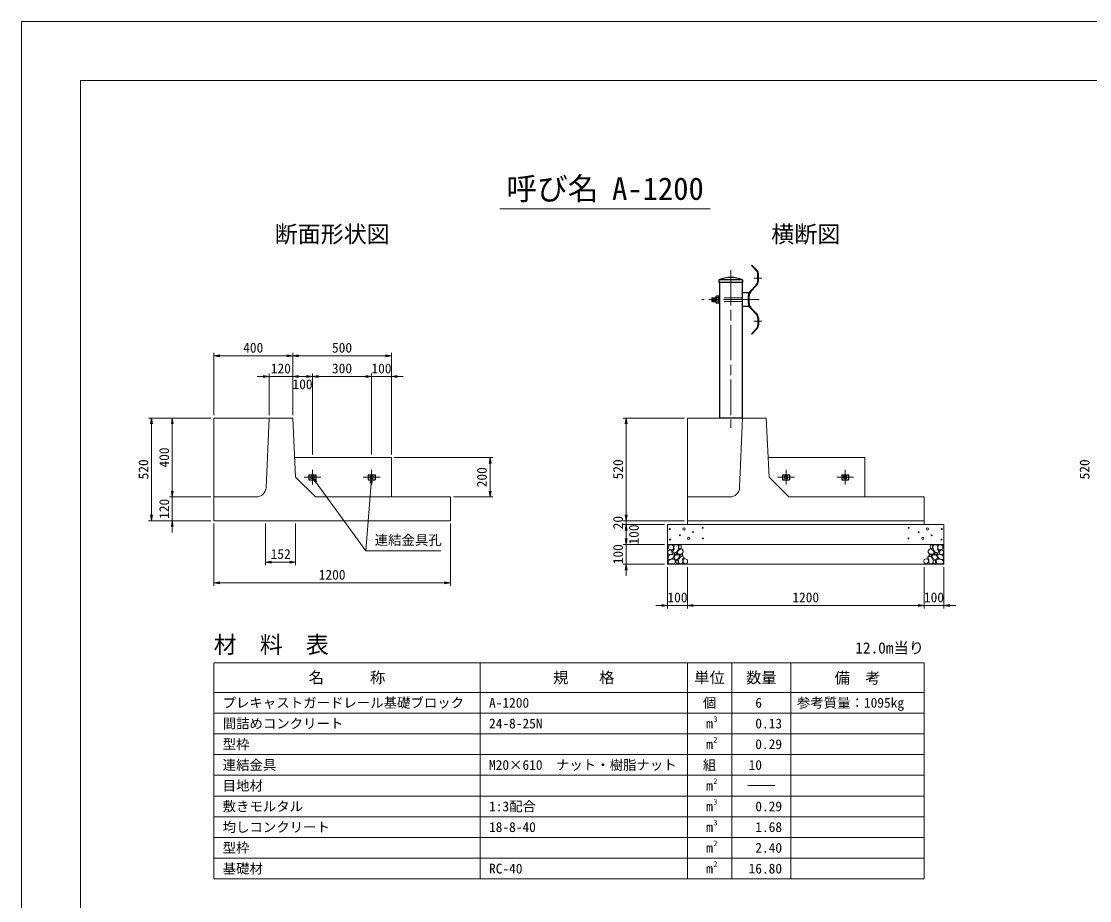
# Model space of a CAD drawing. Units: millimetres at full size, sheet at 1:15. Extents: x 0 to 12615, y 0 to 8910.
# Drawn here: x 0 to 5414, y 4455 to 8910 of the extents above; entities that cross this region are included whole.
import ezdxf
from ezdxf.enums import TextEntityAlignment as Align

# ---------------------------------------------------------------- set-up
doc = ezdxf.new("R2010")
doc.units = ezdxf.units.MM
doc.header["$LTSCALE"] = 15
doc.linetypes.add('CHAIN', pattern=[18.5, 12, -1.5, 3.5, -1.5])
doc.linetypes.add('DASHED_SPACED', pattern=[12, 6, -6])
for name, color, linetype, lineweight in [('D-BMK', 2, 'CHAIN', 13), ('D-DCR-HCHn', 4, 'Continuous', 9), ('D-MTR-FRAM', 7, 'Continuous', 13), ('D-MTR-LINE', 7, 'Continuous', 13), ('D-STR-DIM', 7, 'Continuous', 13), ('D-STR-STRn', 1, 'Continuous', 25), ('D-STR-TXT', 7, 'Continuous', 13), ('D-TTL', 2, 'Continuous', 13), ('D-TTL-TXT', 7, 'Continuous', 13)]:
    doc.layers.add(name, color=color, linetype=linetype, lineweight=lineweight)
doc.layers.add('D-MTR', color=7, linetype='Continuous')
doc.layers.add('D-MTR-TXT', color=7, linetype='Continuous')
doc.styles.add('ＭＳ ゴシック', font='')
doc.styles.get('ＭＳ ゴシック').set_extended_font_data('MS Gothic')

# ---------------------------------------------------------------- blocks, each defined once
blk = doc.blocks.new('open_arrow')
at = {"color": 0, "linetype": 'Continuous', "lineweight": -2}
blk.add_lwpolyline([(7.5, 1.25), (0, 0), (7.5, -1.25)], dxfattribs=at)

msp = doc.modelspace()

# ---------------------------------------------------------------- linework, layer by layer
at = {"layer": 'D-BMK'}
for p, q in [((3595, 7650.17), (3595, 6850.17)), ((3751.89, 7609.67), (3711.95, 7609.67)), ((3738.35, 7500.17), (3448.65, 7500.17)), ((3751.89, 7390.67), (3711.95, 7390.67)), ((1475, 6562.67), (1475, 6637.67)), ((1775, 6562.67), (1775, 6637.67)), ((3875, 6562.67), (3875, 6637.67)), ((4175, 6562.67), (4175, 6637.67)), ((1432.5, 6600.17), (1517.5, 6600.17)), ((1732.5, 6600.17), (1817.5, 6600.17)), ((3832.5, 6600.17), (3917.5, 6600.17)), ((4132.5, 6600.17), (4217.5, 6600.17))]:
    msp.add_line(p, q, dxfattribs=at)
at = {"layer": 'D-DCR-HCHn'}
for points in [[(3278.64, 6227.08), (3275.17, 6216.68), (3279.8, 6209.74), (3291.35, 6208.59), (3299.24, 6211.97), (3295.98, 6220.14), (3298.29, 6224.77), (3293.66, 6229.39), (3286.73, 6231.7)], [(3300.6, 6255.97), (3290.2, 6258.28), (3280.95, 6253.66), (3279.8, 6243.26), (3282.11, 6235.17), (3293.66, 6231.7), (3301.75, 6231.7), (3305.22, 6237.48), (3305.22, 6250.19)], [(3309.84, 6257.13), (3306.38, 6246.72), (3307.53, 6235.17), (3299.44, 6222.45), (3309.84, 6216.68), (3321.4, 6222.45), (3328.34, 6231.7), (3330.65, 6246.72), (3328.34, 6254.81), (3321.4, 6258.28)], [(3329.49, 6229.39), (3323.71, 6215.52), (3328.34, 6209.74), (3342.21, 6209.74), (3347.98, 6212.05), (3353.76, 6220.14), (3353.76, 6227.08), (3347.98, 6236.32), (3341.05, 6237.48)], [(3331.8, 6254.81), (3331.8, 6240.95), (3337.58, 6237.48), (3343.36, 6240.95), (3344.52, 6249.04), (3343.36, 6255.97), (3335.27, 6258.28)], [(4620.51, 6229.39), (4626.29, 6215.52), (4621.66, 6209.74), (4607.79, 6209.74), (4602.02, 6212.05), (4596.24, 6220.14), (4596.24, 6227.08), (4602.02, 6236.32), (4608.95, 6237.48)], [(4618.2, 6254.81), (4618.2, 6240.95), (4612.42, 6237.48), (4606.64, 6240.95), (4605.48, 6249.04), (4606.64, 6255.97), (4614.73, 6258.28)], [(4640.16, 6257.13), (4643.62, 6246.72), (4642.47, 6235.17), (4650.56, 6222.45), (4640.16, 6216.68), (4628.6, 6222.45), (4621.66, 6231.7), (4619.35, 6246.72), (4621.66, 6254.81), (4628.6, 6258.28)], [(4649.4, 6255.97), (4659.8, 6258.28), (4669.05, 6253.66), (4670.2, 6243.26), (4667.89, 6235.17), (4656.34, 6231.7), (4648.25, 6231.7), (4644.78, 6237.48), (4644.78, 6250.19)], [(4671.36, 6227.08), (4674.83, 6216.68), (4670.2, 6209.74), (4658.65, 6208.59), (4650.76, 6211.97), (4654.02, 6220.14), (4651.71, 6224.77), (4656.34, 6229.39), (4663.27, 6231.7)], [(3300.58, 6188.68), (3309.14, 6201.52), (3308.07, 6204.73), (3296.3, 6207.94), (3285.6, 6206.87), (3278.11, 6200.45), (3277.03, 6192.96), (3278.11, 6185.47), (3286.67, 6183.33)], [(3304.86, 6161.92), (3312.35, 6165.13), (3314.49, 6175.84), (3310.21, 6183.33), (3302.72, 6185.47), (3293.09, 6184.4), (3282.39, 6180.12), (3277.03, 6173.7), (3277.03, 6166.2), (3280.25, 6161.92), (3293.09, 6162.99)], [(3312.16, 6216.68), (3306.38, 6212.05), (3308.69, 6208.59), (3316.78, 6208.59), (3320.25, 6209.74), (3322.56, 6214.36), (3319.09, 6217.83)], [(3330.54, 6188.68), (3335.89, 6201.52), (3331.61, 6206.87), (3318.77, 6206.87), (3313.42, 6204.73), (3308.07, 6197.24), (3308.07, 6190.82), (3313.42, 6182.26), (3319.84, 6181.19)], [(3328.4, 6165.13), (3328.4, 6177.98), (3323.05, 6181.19), (3317.7, 6177.98), (3316.63, 6170.49), (3317.7, 6164.06), (3325.19, 6161.92)], [(3348.73, 6162.99), (3351.94, 6172.63), (3350.87, 6183.33), (3358.36, 6195.1), (3348.73, 6200.45), (3338.03, 6195.1), (3331.61, 6186.54), (3329.47, 6172.63), (3331.61, 6165.13), (3338.03, 6161.92)], [(3346.59, 6200.45), (3351.94, 6204.73), (3349.8, 6207.94), (3342.31, 6207.94), (3339.1, 6206.87), (3336.96, 6202.59), (3340.17, 6199.38)], [(3357.29, 6164.06), (3366.92, 6161.92), (3375.49, 6166.2), (3376.56, 6175.84), (3374.42, 6183.33), (3363.71, 6186.54), (3356.22, 6186.54), (3353.01, 6181.19), (3353.01, 6169.42)], [(4592.71, 6164.06), (4583.08, 6161.92), (4574.51, 6166.2), (4573.44, 6175.84), (4575.58, 6183.33), (4586.29, 6186.54), (4593.78, 6186.54), (4596.99, 6181.19), (4596.99, 6169.42)], [(4601.27, 6162.99), (4598.06, 6172.63), (4599.13, 6183.33), (4591.64, 6195.1), (4601.27, 6200.45), (4611.97, 6195.1), (4618.39, 6186.54), (4620.53, 6172.63), (4618.39, 6165.13), (4611.97, 6161.92)], [(4603.41, 6200.45), (4598.06, 6204.73), (4600.2, 6207.94), (4607.69, 6207.94), (4610.9, 6206.87), (4613.04, 6202.59), (4609.83, 6199.38)], [(4619.46, 6188.68), (4614.11, 6201.52), (4618.39, 6206.87), (4631.23, 6206.87), (4636.58, 6204.73), (4641.93, 6197.24), (4641.93, 6190.82), (4636.58, 6182.26), (4630.16, 6181.19)], [(4621.6, 6165.13), (4621.6, 6177.98), (4626.95, 6181.19), (4632.3, 6177.98), (4633.37, 6170.49), (4632.3, 6164.06), (4624.81, 6161.92)], [(4637.84, 6216.68), (4643.62, 6212.05), (4641.31, 6208.59), (4633.22, 6208.59), (4629.75, 6209.74), (4627.44, 6214.36), (4630.91, 6217.83)], [(4645.14, 6161.92), (4637.65, 6165.13), (4635.51, 6175.84), (4639.79, 6183.33), (4647.28, 6185.47), (4656.91, 6184.4), (4667.61, 6180.12), (4672.97, 6173.7), (4672.97, 6166.2), (4669.75, 6161.92), (4656.91, 6162.99)], [(4649.42, 6188.68), (4640.86, 6201.52), (4641.93, 6204.73), (4653.7, 6207.94), (4664.4, 6206.87), (4671.89, 6200.45), (4672.97, 6192.96), (4671.89, 6185.47), (4663.33, 6183.33)]]:
    msp.add_lwpolyline(points, close=True, dxfattribs=at)
for centre, radius in [((3285.73, 6337.6), 2.25), ((3358.34, 6337.6), 5.62), ((3453.13, 6343.65), 2.25), ((4496.87, 6343.65), 2.25), ((4591.66, 6337.6), 5.62), ((4664.27, 6337.6), 2.25), ((3286.87, 6284.09), 2.25), ((3337.29, 6305.93), 2.25), ((3381.66, 6290.14), 5.62), ((3403.69, 6322.53), 2.25), ((3454.27, 6290.14), 2.25), ((4495.73, 6290.14), 2.25), ((4547.29, 6321.81), 2.25), ((4568.34, 6290.14), 5.62), ((4612.71, 6305.93), 2.25), ((4663.13, 6284.09), 2.25)]:
    msp.add_circle(centre, radius, dxfattribs=at)
at = {"layer": 'D-MTR-FRAM'}
for p, q in [((975, 5660), (4575, 5660)), ((975, 5660), (975, 4565)), ((3900, 5660), (3900, 4565)), ((4575, 5660), (4575, 4565)), ((975, 4565), (4575, 4565))]:
    msp.add_line(p, q, dxfattribs=at)
at = {"layer": 'D-MTR-LINE'}
for p, q in [((2325, 5660), (2325, 4565)), ((3375, 5660), (3375, 4565)), ((3600, 5660), (3600, 4565)), ((975, 5510), (4575, 5510)), ((975, 5405), (4575, 5405)), ((975, 5300), (4575, 5300)), ((975, 5195), (4575, 5195)), ((975, 5090), (4575, 5090)), ((975, 4985), (4575, 4985)), ((975, 4880), (4575, 4880)), ((975, 4775), (4575, 4775)), ((975, 4670), (4575, 4670))]:
    msp.add_line(p, q, dxfattribs=at)
at = {"layer": 'D-STR-DIM'}
for p, q in [((975, 6915.17), (975, 7230.17)), ((975, 7215.17), (1375, 7215.17)), ((1375, 6915.17), (1375, 7230.17)), ((1375, 6915.17), (1375, 7230.17)), ((1875, 7215.17), (1375, 7215.17)), ((1875, 6715.17), (1875, 7230.17)), ((1195, 7110.17), (1435, 7110.17)), ((1255, 6915.17), (1255, 7125.17)), ((1375, 6915.17), (1375, 7125.17)), ((1375, 6915.17), (1375, 7125.17)), ((1375, 7110.17), (1475, 7110.17)), ((1475, 6715.17), (1475, 7125.17)), ((1475, 6715.17), (1475, 7125.17)), ((1475, 7110.17), (1775, 7110.17)), ((1715, 7110.17), (1935, 7110.17)), ((1775, 6715.17), (1775, 7125.17)), ((1775, 6715.17), (1775, 7125.17)), ((1875, 6715.17), (1875, 7125.17)), ((960, 6900.17), (645, 6900.17)), ((660, 6900.17), (660, 6380.17)), ((960, 6900.17), (750, 6900.17)), ((765, 6500.17), (765, 6900.17)), ((3360, 6900.17), (3050, 6900.17)), ((3065, 6900.17), (3065, 6380.17)), ((1890, 6700.17), (2390, 6700.17)), ((2375, 6500.17), (2375, 6700.17)), ((765, 6320.17), (765, 6560.17)), ((960, 6500.17), (750, 6500.17)), ((960, 6500.17), (750, 6500.17)), ((2190, 6500.17), (2390, 6500.17)), ((3065, 6440.17), (3065, 6300.17)), ((960, 6380.17), (645, 6380.17)), ((960, 6380.17), (750, 6380.17)), ((975, 6365.17), (975, 6050.17)), ((1238, 6365.17), (1238, 6155.17)), ((1390, 6365.17), (1390, 6155.17)), ((2175, 6365.17), (2175, 6050.17)), ((3260, 6380.17), (3050, 6380.17)), ((3360, 6380.17), (3050, 6380.17)), ((3260, 6360.17), (3050, 6360.17)), ((3260, 6360.17), (3050, 6360.17)), ((3065, 6360.17), (3065, 6260.17)), ((3065, 6320.17), (3065, 6100.17)), ((3260, 6260.17), (3050, 6260.17)), ((3260, 6260.17), (3050, 6260.17)), ((1390, 6170.17), (1238, 6170.17)), ((3260, 6160.17), (3050, 6160.17)), ((3275, 6145.17), (3275, 5935.17)), ((3375, 6145.17), (3375, 5935.17)), ((3375, 6145.17), (3375, 5935.17)), ((4575, 6145.17), (4575, 5935.17)), ((4575, 6145.17), (4575, 5935.17)), ((4675, 6145.17), (4675, 5935.17)), ((2175, 6065.17), (975, 6065.17)), ((3215, 5950.17), (3435, 5950.17)), ((3375, 5950.17), (4575, 5950.17)), ((4515, 5950.17), (4735, 5950.17)), ((3818.32, 5037.5), (3681.68, 5037.5))]:
    msp.add_line(p, q, dxfattribs=at)
at = {"layer": 'D-STR-STRn'}
for p, q in [((3702.15, 7675.17), (3699.93, 7672.87)), ((3699.93, 7672.87), (3725.38, 7646.51)), ((3702.15, 7675.17), (3727.68, 7648.74)), ((3534.85, 7600.17), (3534.85, 7587.67)), ((3655.15, 7600.17), (3534.85, 7600.17)), ((3655.15, 7587.67), (3534.85, 7587.67)), ((3537.85, 7587.67), (3537.85, 6900.17)), ((3652.15, 7587.67), (3652.15, 7535.17)), ((3655.15, 7600.17), (3655.15, 7587.67)), ((3731.95, 7594.49), (3731.95, 7630.26)), ((3735.15, 7594.49), (3735.15, 7630.26)), ((3652.15, 7535.17), (3652.15, 7465.17)), ((3685.15, 7535.17), (3652.15, 7535.17)), ((3685.15, 7535.17), (3685.15, 7465.17)), ((3723.42, 7573.38), (3694.58, 7543.51)), ((3725.72, 7571.15), (3696.88, 7541.29)), ((3498.65, 7509.17), (3518.65, 7509.17)), ((3498.65, 7509.17), (3498.65, 7491.17)), ((3498.65, 7491.17), (3518.65, 7491.17)), ((3501.15, 7509.17), (3501.15, 7491.17)), ((3503.65, 7509.17), (3503.65, 7491.17)), ((3506.15, 7509.17), (3506.15, 7491.17)), ((3508.65, 7509.17), (3508.65, 7491.17)), ((3511.15, 7509.17), (3511.15, 7491.17)), ((3513.65, 7509.17), (3513.65, 7491.17)), ((3516.15, 7509.17), (3516.15, 7491.17)), ((3518.65, 7487.15), (3518.65, 7513.19)), ((3518.65, 7509.17), (3518.65, 7491.17)), ((3534.65, 7517.48), (3522.11, 7517.48)), ((3534.65, 7508.81), (3522.11, 7508.81)), ((3534.65, 7491.54), (3522.11, 7491.54)), ((3534.65, 7482.87), (3522.11, 7482.87)), ((3537.85, 7518.67), (3534.65, 7518.67)), ((3534.65, 7518.67), (3534.65, 7481.67)), ((3534.65, 7482.87), (3534.65, 7517.48)), ((3537.85, 7511.17), (3534.65, 7511.17)), ((3537.85, 7489.17), (3534.65, 7489.17)), ((3537.85, 7481.67), (3534.65, 7481.67)), ((3537.85, 7518.67), (3537.85, 7481.67)), ((3685.15, 7480.17), (3685.15, 7520.17)), ((3688.35, 7480.17), (3688.35, 7520.17)), ((3688.35, 7482.87), (3688.35, 7517.48)), ((3685.15, 7465.17), (3652.15, 7465.17)), ((3652.15, 7465.17), (3652.15, 6900.17)), ((3723.42, 7426.97), (3694.58, 7456.83)), ((3725.72, 7429.19), (3696.88, 7459.06)), ((3731.95, 7405.85), (3731.95, 7370.09)), ((3735.15, 7405.85), (3735.15, 7370.09)), ((3699.93, 7327.48), (3725.38, 7353.83)), ((3702.15, 7325.17), (3699.93, 7327.48)), ((3702.15, 7325.17), (3727.68, 7351.61)), ((3652.15, 6900.17), (3537.85, 6900.17)), ((1457.5, 6612.67), (1457.5, 6587.67)), ((1457.5, 6612.67), (1492.5, 6612.67)), ((1492.5, 6612.67), (1492.5, 6587.67)), ((1757.5, 6612.67), (1757.5, 6587.67)), ((1757.5, 6612.67), (1792.5, 6612.67)), ((1792.5, 6612.67), (1792.5, 6587.67)), ((3857.5, 6612.67), (3857.5, 6587.67)), ((3857.5, 6612.67), (3892.5, 6612.67)), ((3892.5, 6612.67), (3892.5, 6587.67)), ((4157.5, 6612.67), (4157.5, 6587.67)), ((4157.5, 6612.67), (4192.5, 6612.67)), ((4192.5, 6612.67), (4192.5, 6587.67)), ((1457.5, 6587.67), (1492.5, 6587.67)), ((1757.5, 6587.67), (1792.5, 6587.67)), ((3857.5, 6587.67), (3892.5, 6587.67)), ((4157.5, 6587.67), (4192.5, 6587.67))]:
    msp.add_line(p, q, dxfattribs=at)
at = {"layer": 'D-STR-STRn', "linetype": 'DASHED_SPACED', "lineweight": 13}
for p, q in [((3652.15, 7509.4), (3537.85, 7509.4)), ((3652.15, 7490.94), (3537.85, 7490.94))]:
    msp.add_line(p, q, dxfattribs=at)
at = {"layer": 'D-STR-STRn', "lineweight": 13}
for p, q in [((975, 6500.17), (975, 6900.17)), ((975, 6900.17), (1295, 6900.17)), ((1255, 6900.17), (1240.03, 6548.05)), ((1295, 6900.17), (1375, 6900.17)), ((1375, 6900.17), (1390, 6600.17)), ((3375, 6500.17), (3375, 6900.17)), ((3375, 6900.17), (3695, 6900.17)), ((3655, 6900.17), (3640.03, 6548.05)), ((3695, 6900.17), (3775, 6900.17)), ((3775, 6900.17), (3790, 6600.17)), ((1385, 6700.17), (1875, 6700.17)), ((1875, 6700.17), (1875, 6500.17)), ((3785, 6700.17), (4275, 6700.17)), ((4275, 6700.17), (4275, 6500.17)), ((1390, 6600.17), (1490, 6500.17)), ((3790, 6600.17), (3890, 6500.17)), ((1190.08, 6500.17), (975, 6500.17)), ((975, 6380.17), (975, 6500.17)), ((1490, 6500.17), (2175, 6500.17)), ((2175, 6380.17), (2175, 6500.17)), ((3590.08, 6500.17), (3375, 6500.17)), ((3375, 6380.17), (3375, 6500.17)), ((3890, 6500.17), (4575, 6500.17)), ((4575, 6380.17), (4575, 6500.17)), ((975, 6380.17), (2175, 6380.17)), ((3275, 6360.17), (4675, 6360.17)), ((3275, 6360.17), (3275, 6260.17)), ((3375, 6380.17), (4575, 6380.17)), ((3375, 6380.17), (3375, 6360.17)), ((4575, 6380.17), (4575, 6360.17)), ((4675, 6360.17), (4675, 6260.17)), ((3275, 6160.17), (3275, 6260.17)), ((3275, 6260.17), (4675, 6260.17)), ((4675, 6260.17), (4675, 6160.17)), ((4675, 6160.17), (3275, 6160.17))]:
    msp.add_line(p, q, dxfattribs=at)
at = {"layer": 'D-STR-STRn'}
for centre in [(1475, 6600.17), (1775, 6600.17), (3875, 6600.17), (4175, 6600.17)]:
    msp.add_circle(centre, 8, dxfattribs=at)
for centre, radius, start, end in [((3708.55, 7630.26), 23.4, 0, 44), ((3708.55, 7630.26), 26.6, 0, 44), ((3595, 7455.42), 156.75, 67.4351, 112.5649), ((3701.55, 7594.49), 30.4, 316, 0), ((3701.55, 7594.49), 33.6, 316, 0), ((3718.75, 7520.17), 33.6, 136, 180), ((3718.75, 7520.17), 30.4, 136, 180), ((3523.1, 7513.14), 4.45, 102.80038, 257.19962), ((3531.15, 7500.17), 12.5, 136.3091, 223.6909), ((3523.1, 7487.2), 4.45, 102.80038, 257.19962), ((3718.75, 7480.17), 33.6, 180, 224), ((3718.75, 7480.17), 30.4, 180, 224), ((3701.55, 7405.85), 30.4, 0, 44), ((3701.55, 7405.85), 33.6, 0, 44), ((3708.55, 7370.09), 23.4, 316, 0), ((3708.55, 7370.09), 26.6, 316, 0)]:
    msp.add_arc(centre, radius, start, end, dxfattribs=at)
at = {"layer": 'D-STR-STRn', "lineweight": 13}
for centre in [(1190.08, 6550.17), (3590.08, 6550.17)]:
    msp.add_arc(centre, 50, 270, 357.56639, dxfattribs=at)
at = {"layer": 'D-STR-TXT'}
for points in [[(1475, 6600.17), (1492.61, 6575.89), (1745.55, 6227.09), (2125, 6227.09)], [(1775, 6600.17), (1772.64, 6570.27), (1745.55, 6227.09)]]:
    msp.add_lwpolyline(points, dxfattribs=at)
at = {"layer": 'D-TTL'}
for points in [[(0, 0), (12615, 0), (12615, 8910), (0, 8910)], [(300, 300), (12315, 300), (12315, 8610), (300, 8610)]]:
    msp.add_lwpolyline(points, close=True, dxfattribs=at)
at = {"layer": 'D-TTL-TXT'}
msp.add_line((2425, 7960.17), (3490.7, 7960.17), dxfattribs=at)

# ---------------------------------------------------------------- block references
at = {"layer": 'D-STR-DIM', "xscale": 4, "yscale": 4}
for p in [(975, 7215.17), (1375, 7215.17), (1375, 7110.17), (1375, 7110.17), (1475, 7110.17), (1875, 7110.17), (1238, 6170.17), (975, 6065.17), (3375, 5950.17), (3375, 5950.17), (4675, 5950.17)]:
    msp.add_blockref('open_arrow', p, dxfattribs=at)
for p, rotation in [((1375, 7215.17), 180), ((1875, 7215.17), 180), ((1255, 7110.17), 180), ((1475, 7110.17), 180), ((1775, 7110.17), 180), ((1775, 7110.17), 180), ((660, 6900.17), 270), ((765, 6900.17), 270), ((3065, 6900.17), 270), ((2375, 6700.17), 270), ((765, 6500.17), 90), ((765, 6500.17), 90), ((2375, 6500.17), 90), ((660, 6380.17), 90), ((3065, 6380.17), 90), ((3065, 6380.17), 90), ((765, 6380.17), 270), ((3065, 6360.17), 270), ((3065, 6360.17), 270), ((3065, 6260.17), 90), ((3065, 6260.17), 90), ((1390, 6170.17), 180), ((3065, 6160.17), 270), ((2175, 6065.17), 180), ((3275, 5950.17), 180), ((4575, 5950.17), 180), ((4575, 5950.17), 180)]:
    msp.add_blockref('open_arrow', p, dxfattribs=dict(at, rotation=rotation))
at = {"layer": 'D-STR-TXT', "xscale": 4, "yscale": 4}
for p, rotation in [((1475, 6600.17), 305.9), ((1775, 6600.17), 265.5)]:
    msp.add_blockref('open_arrow', p, dxfattribs=dict(at, rotation=rotation))

# ---------------------------------------------------------------- texts
at = {"layer": 'D-MTR', "style": 'ＭＳ ゴシック'}
msp.add_text('材\u3000料\u3000表', height=85.45, dxfattribs=at).set_placement((975, 5683.55), align=Align.BOTTOM_LEFT)
msp.add_text('12.0m当り', height=56.96, dxfattribs=at).set_placement((4575, 5690), align=Align.BOTTOM_RIGHT)
at = {"layer": 'D-MTR-TXT', "style": 'ＭＳ ゴシック'}
for s, height, p in [('名\u3000\u3000\u3000称', 56.96, (1650, 5585)), ('規\u3000\u3000格', 56.96, (2850, 5585)), ('単位', 56.96, (3487.5, 5585)), ('数量', 56.96, (3750, 5585)), ('備\u3000考', 56.96, (4237.5, 5583.17)), ('個', 49.84, (3487.5, 5457.5)), ('m', 49.84, (3487.5, 5352.5)), ('m', 49.84, (3487.5, 5247.5)), ('組', 49.84, (3487.5, 5142.5)), ('m', 49.84, (3487.5, 5037.5)), ('m', 49.84, (3487.5, 4932.5)), ('m', 49.84, (3487.5, 4827.5)), ('m', 49.84, (3487.5, 4722.5)), ('m', 49.84, (3487.5, 4617.5))]:
    msp.add_text(s, height=height, dxfattribs=at).set_placement(p, align=Align.MIDDLE_CENTER)
for s, p in [('プレキャストガードレール基礎ブロック', (1020, 5457.5)), ('A-1200', (2370, 5457.5)), ('参考質量：1095kg', (3930, 5457.5)), ('間詰めコンクリート', (1020, 5352.5)), ('24-8-25N', (2370, 5352.5)), ('型枠', (1020, 5247.5)), ('連結金具', (1020, 5142.5)), ('M20×610\u3000ナット・樹脂ナット', (2370, 5142.5)), ('目地材', (1020, 5037.5)), ('敷きモルタル', (1020, 4932.5)), ('1:3配合', (2370, 4932.5)), ('均しコンクリート', (1020, 4827.5)), ('18-8-40', (2370, 4827.5)), ('型枠', (1020, 4722.5)), ('基礎材', (1020, 4617.5)), ('RC-40', (2370, 4617.5))]:
    msp.add_text(s, height=49.84, dxfattribs=at).set_placement(p, align=Align.MIDDLE_LEFT)
for s, p in [('6   ', (3855, 5457.5)), ('0.13', (3855, 5352.5)), ('0.29', (3855, 5247.5)), ('10   ', (3855, 5142.5)), ('0.29', (3855, 4932.5)), ('1.68', (3855, 4827.5)), ('2.40', (3855, 4722.5)), ('16.80', (3855, 4617.5))]:
    msp.add_text(s, height=49.84, dxfattribs=at).set_placement(p, align=Align.MIDDLE_RIGHT)
for s, p in [('3', (3507.1, 5352.5)), ('2', (3507.1, 5247.5)), ('2', (3507.1, 5037.5)), ('3', (3507.1, 4932.5)), ('3', (3507.1, 4827.5)), ('2', (3507.1, 4722.5)), ('2', (3507.1, 4617.5))]:
    msp.add_text(s, height=28.48, dxfattribs=at).set_placement(p, align=Align.BOTTOM_LEFT)
at = {"layer": 'D-STR-DIM', "style": 'ＭＳ ゴシック'}
for s, p in [('400', (1175, 7256.42)), ('500', (1625, 7256.42)), ('120', (1315, 7151.42)), ('300', (1625, 7151.42)), ('100', (1825, 7151.42)), ('100', (1425, 7071.42)), ('152', (1314, 6211.42)), ('1200', (1575, 6106.42)), ('100', (3325, 5991.42)), ('1200', (3975, 5991.42)), ('100', (4625, 5991.42))]:
    msp.add_text(s, height=49.84, dxfattribs=at).set_placement(p, align=Align.MIDDLE_CENTER)
for s, p in [('400', (723.75, 6700.17)), ('520', (618.75, 6640.17)), ('520', (3023.75, 6640.17)), ('520', (5387.72, 6640)), ('200', (2333.75, 6600.17)), ('120', (723.75, 6440.17)), ('20', (3023.75, 6370.17)), ('100', (3103.75, 6310.17)), ('100', (3023.75, 6210.17))]:
    msp.add_text(s, height=49.84, rotation=90, dxfattribs=at).set_placement(p, align=Align.MIDDLE_CENTER)
at = {"layer": 'D-STR-TXT', "style": 'ＭＳ ゴシック'}
msp.add_text('連結金具孔', height=49.84, dxfattribs=at).set_placement((1790.55, 6242.09), align=Align.BOTTOM_LEFT)
at = {"layer": 'D-TTL-TXT', "style": 'ＭＳ ゴシック'}
for s, height, p in [('呼び名', 113.9, (2691.25, 7971.42)), ('A-1200', 113.9, (3225.96, 7971.42)), ('断面形状図', 85.45, (1575, 7763.61)), ('横断図', 85.45, (3975, 7763.61))]:
    msp.add_text(s, height=height, dxfattribs=at).set_placement(p, align=Align.BOTTOM_CENTER)

doc.saveas('drawing.dxf')
